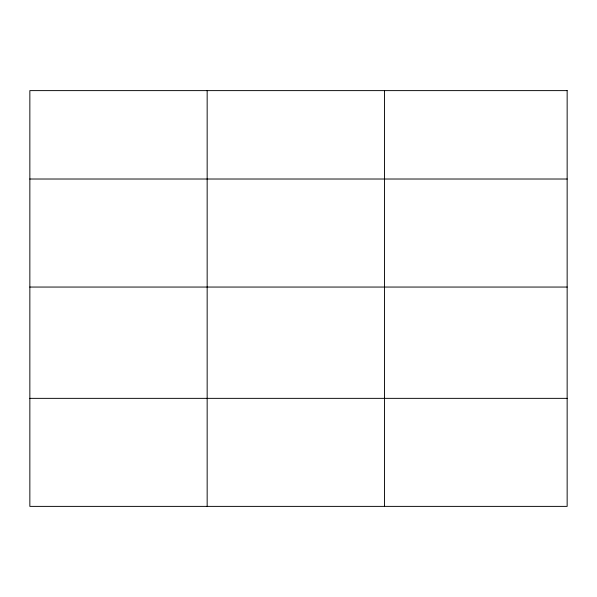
<?xml version="1.0" encoding="UTF-8"?>
<svg xmlns="http://www.w3.org/2000/svg" width="597" height="597" viewBox="0 0 597 597"><rect width="100%" height="100%" fill="white"/><g stroke="black" fill="none" stroke-linecap="round" stroke-linejoin="round"><path stroke-width="0.9" d="M29.85 179.018L567.15 179.018M29.85 287.053L567.15 287.053M29.85 398.356L567.15 398.356M384.468 90.617L384.468 506.383M207.159 90.617L207.159 506.383M567.15 90.617L29.85 90.617L29.85 506.383L567.15 506.383L567.15 90.617"/></g></svg>
